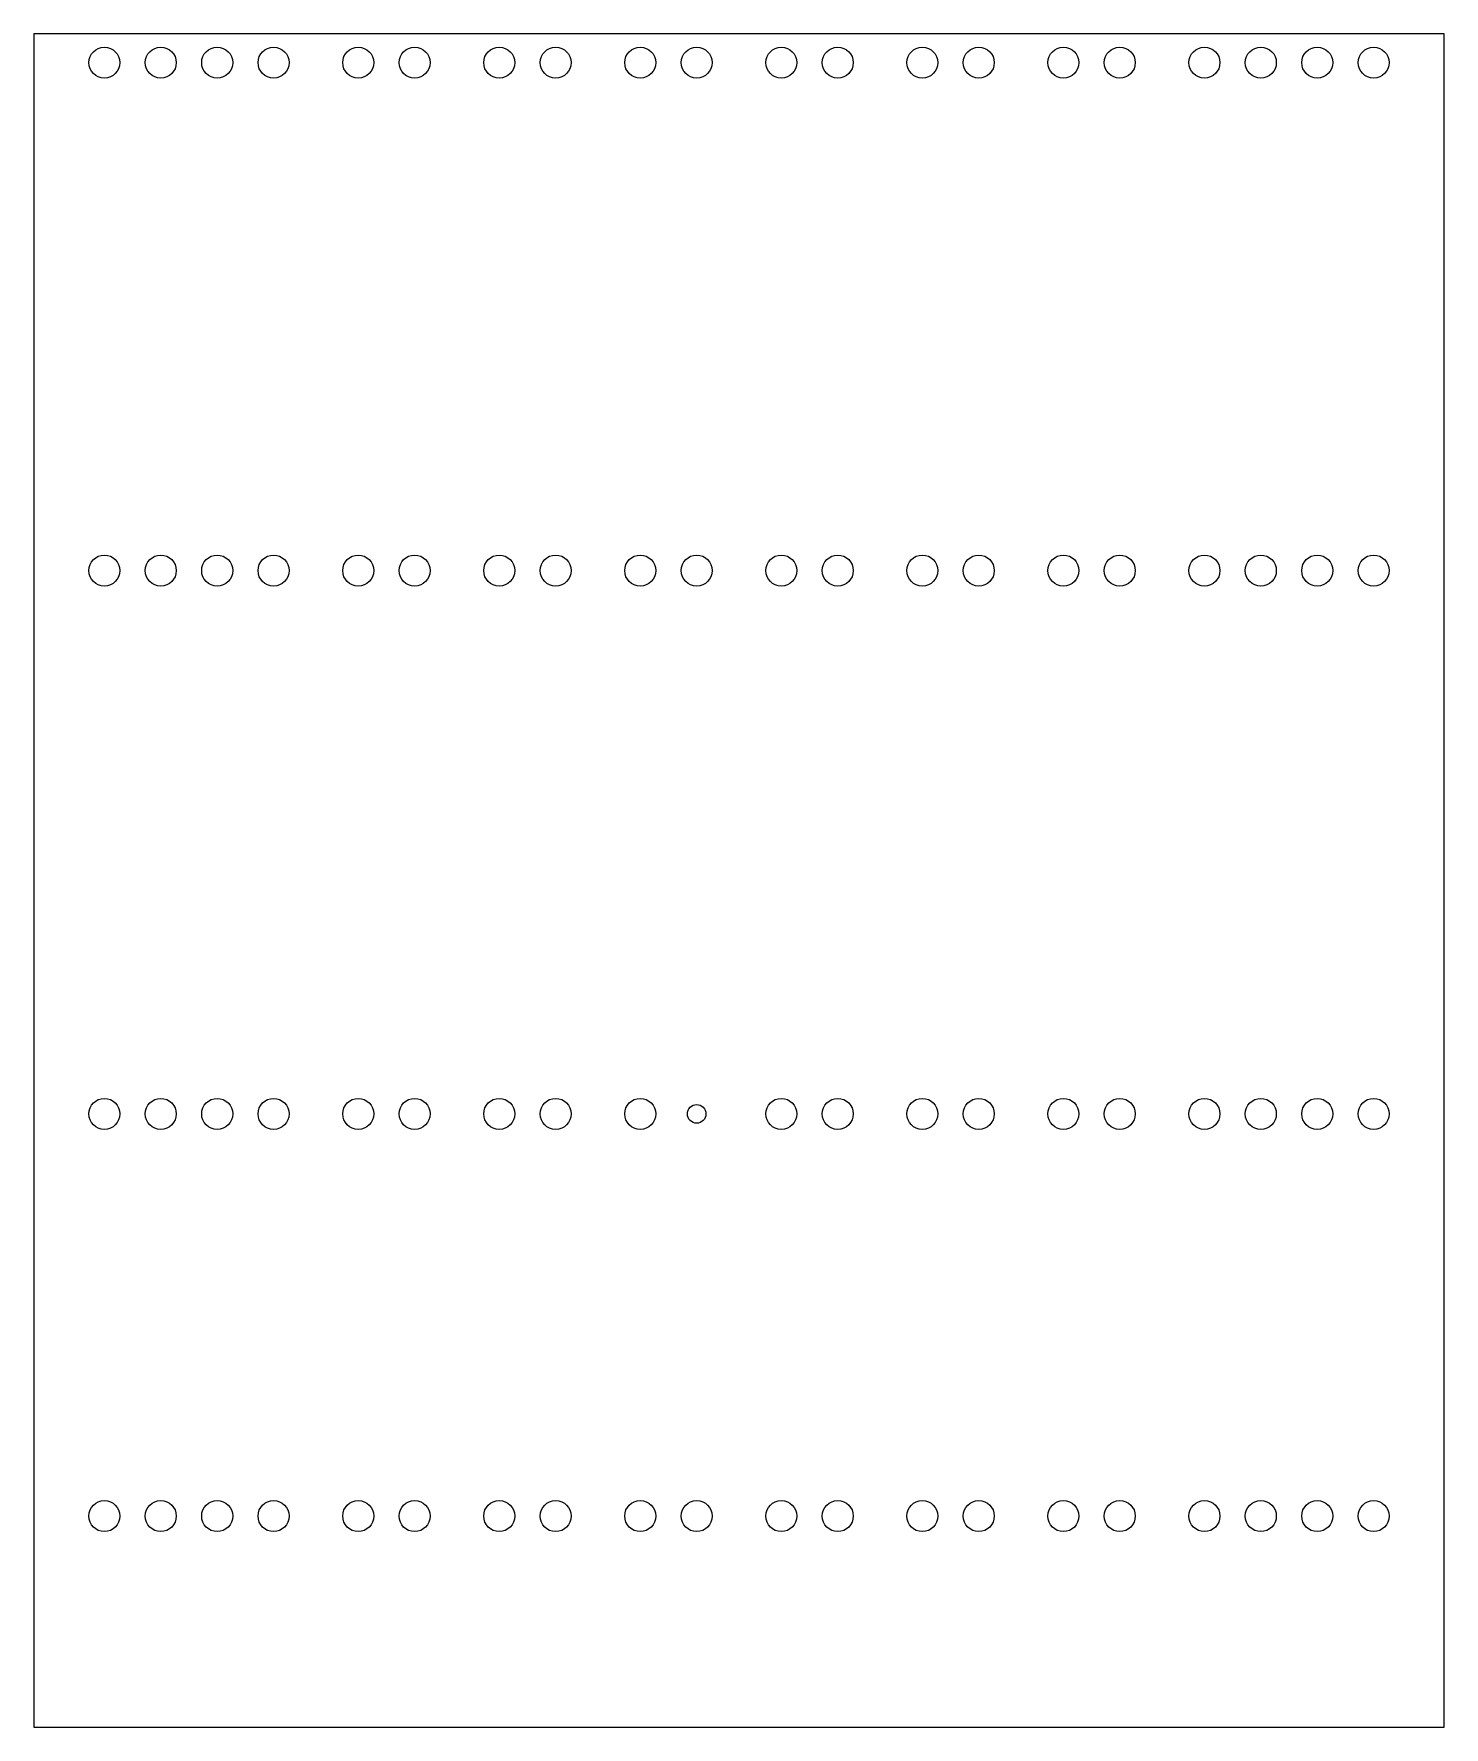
# Model space of a CAD drawing. Header units: millimetres. Extents: x 0 to 1000, y 0 to 1200.
import ezdxf

# ---------------------------------------------------------------- set-up
doc = ezdxf.new("R2010")
doc.units = ezdxf.units.MM
for name, color, linetype in [('DRILL_13P2', 1, 'Continuous'), ('DRILL_22', 5, 'Continuous'), ('OUTLINE', 3, 'Continuous')]:
    doc.layers.add(name, color=color, linetype=linetype)

msp = doc.modelspace()

# ---------------------------------------------------------------- linework, layer by layer
at = {"layer": 'DRILL_13P2'}
msp.add_circle((470, 434.6), 6.6, dxfattribs=at)
at = {"layer": 'DRILL_22'}
for centre in [(50, 1179.6), (90, 1179.6), (130, 1179.6), (170, 1179.6), (230, 1179.6), (270, 1179.6), (330, 1179.6), (370, 1179.6), (430, 1179.6), (470, 1179.6), (530, 1179.6), (570, 1179.6), (630, 1179.6), (670, 1179.6), (730, 1179.6), (770, 1179.6), (830, 1179.6), (870, 1179.6), (910, 1179.6), (950, 1179.6), (50, 819.6), (90, 819.6), (130, 819.6), (170, 819.6), (230, 819.6), (270, 819.6), (330, 819.6), (370, 819.6), (430, 819.6), (470, 819.6), (530, 819.6), (570, 819.6), (630, 819.6), (670, 819.6), (730, 819.6), (770, 819.6), (830, 819.6), (870, 819.6), (910, 819.6), (950, 819.6), (50, 434.6), (90, 434.6), (130, 434.6), (170, 434.6), (230, 434.6), (270, 434.6), (330, 434.6), (370, 434.6), (430, 434.6), (530, 434.6), (570, 434.6), (630, 434.6), (670, 434.6), (730, 434.6), (770, 434.6), (830, 434.6), (870, 434.6), (910, 434.6), (950, 434.6), (50, 149.6), (90, 149.6), (130, 149.6), (170, 149.6), (230, 149.6), (270, 149.6), (330, 149.6), (370, 149.6), (430, 149.6), (470, 149.6), (530, 149.6), (570, 149.6), (630, 149.6), (670, 149.6), (730, 149.6), (770, 149.6), (830, 149.6), (870, 149.6), (910, 149.6), (950, 149.6)]:
    msp.add_circle(centre, 11, dxfattribs=at)
at = {"layer": 'OUTLINE'}
msp.add_lwpolyline([(0, 0), (1000, 0), (1000, 1200), (0, 1200)], close=True, dxfattribs=at)

doc.saveas('drawing.dxf')
